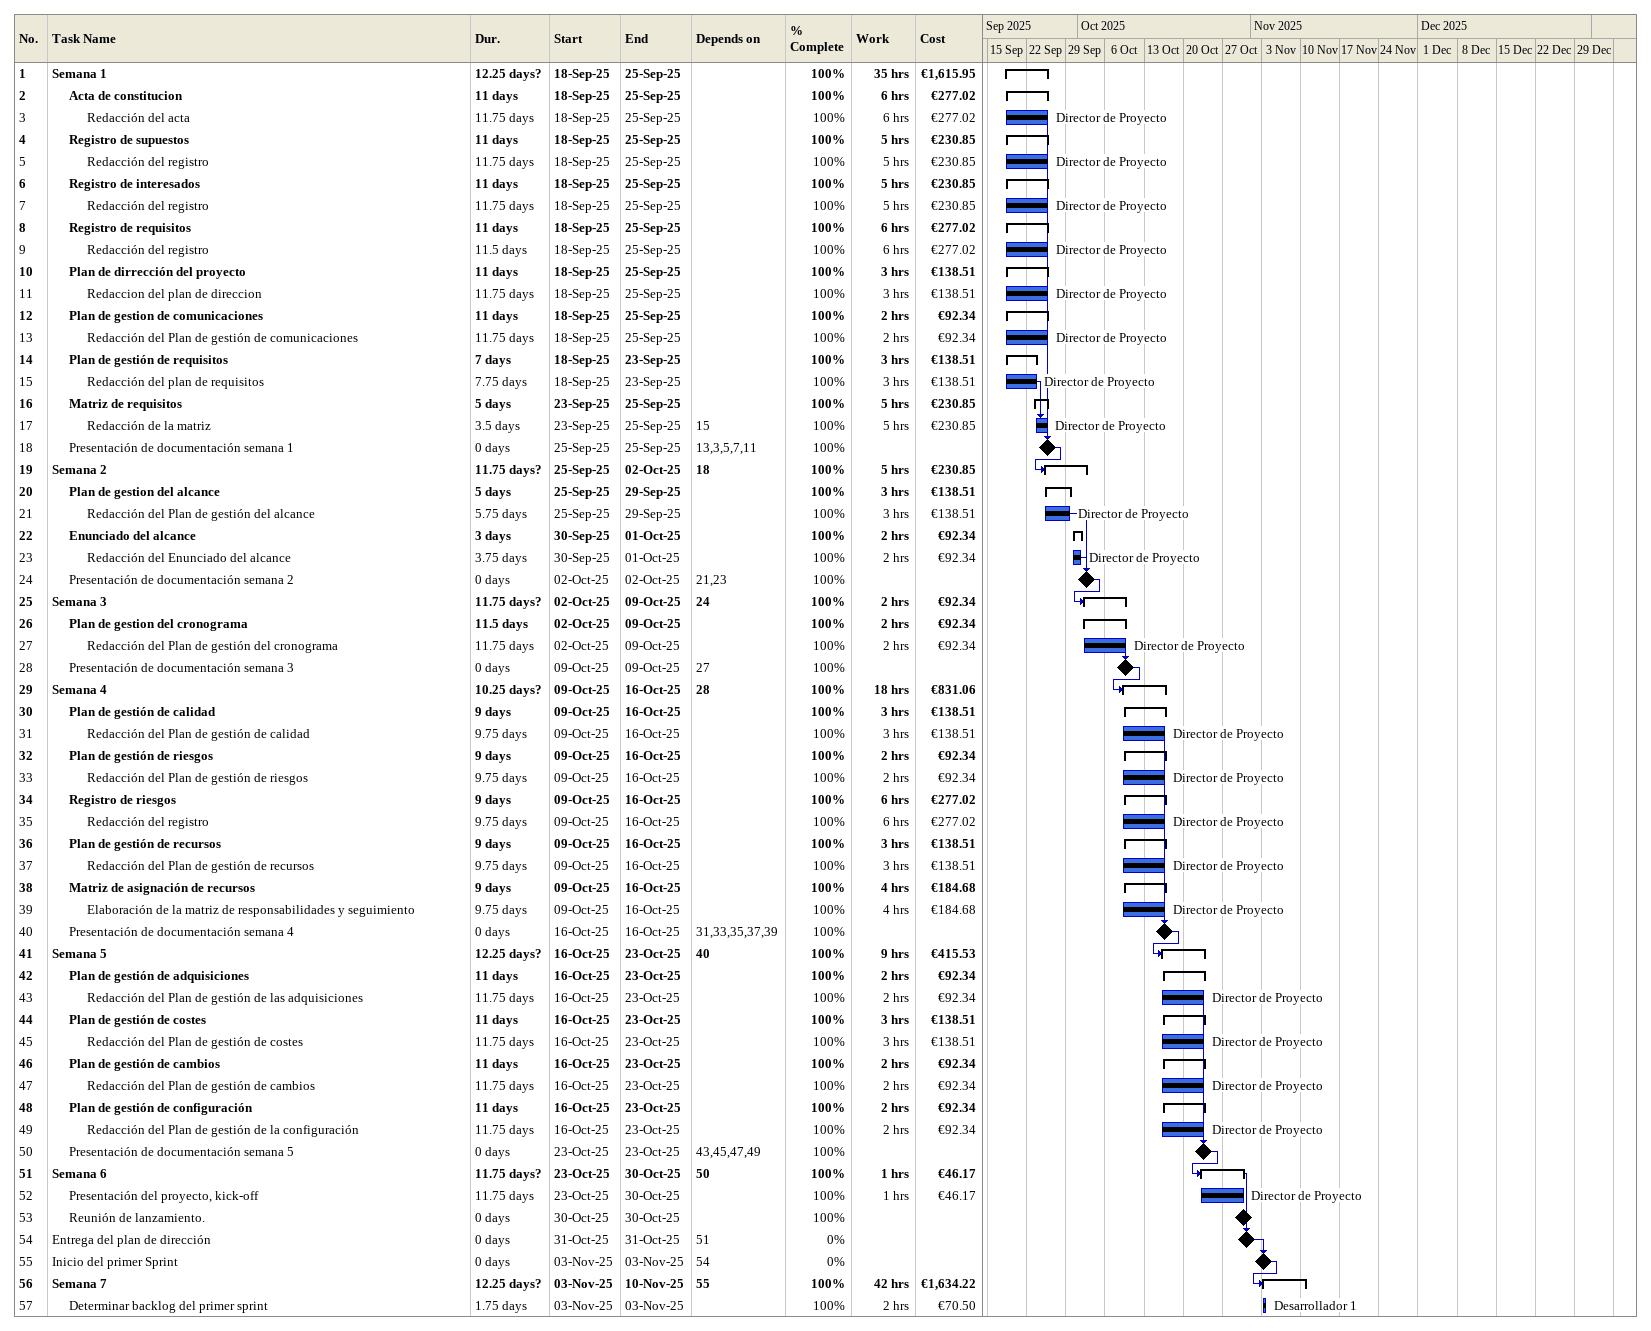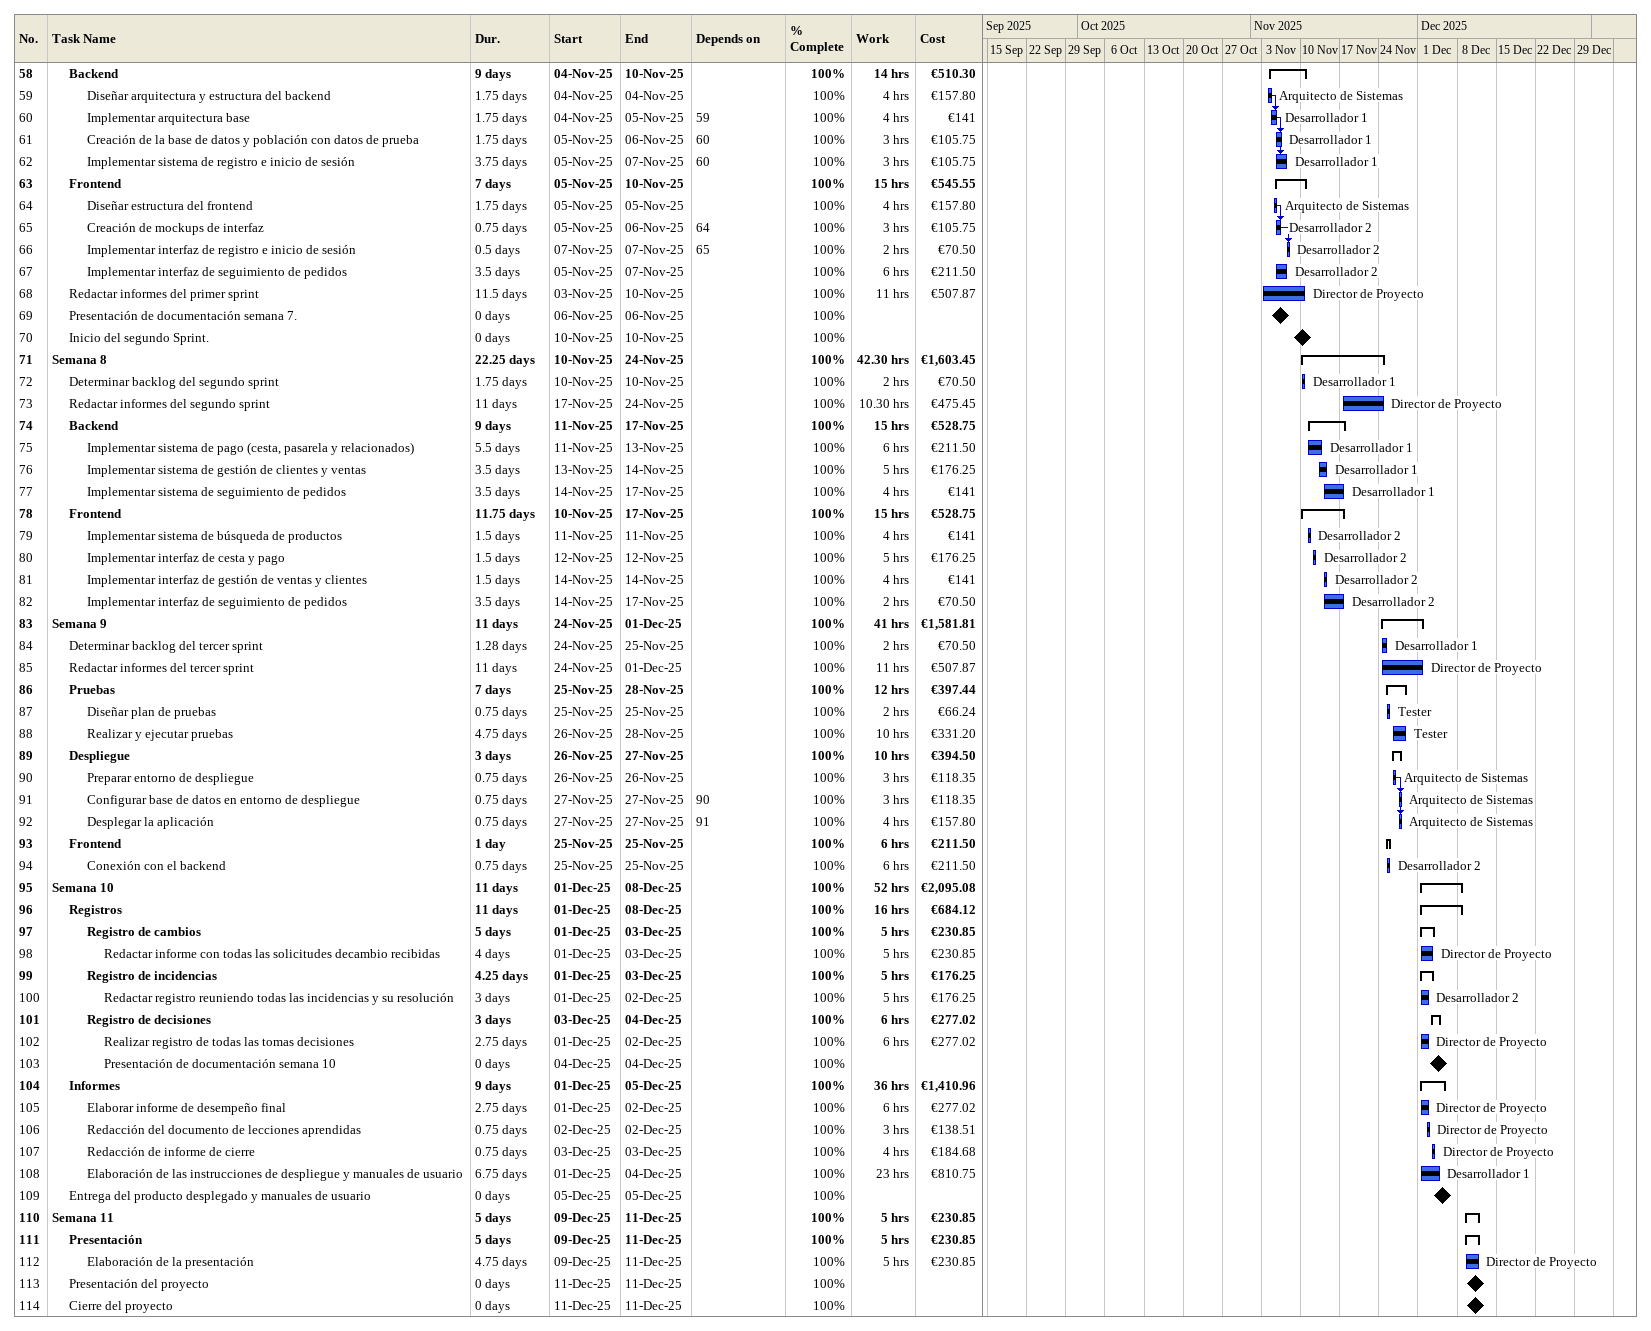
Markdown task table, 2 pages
| ID | Level | Task | Duration | Start | Finish | Predecessors | Resources | % complete | Work (h) | Cost (€) |
|---|---|---|---|---|---|---|---|---|---|---|
| 1 | 1 | **Semana 1** | 12.25d? | 2025-09-18 | 2025-09-25 |  |  | 100 | 35 | 1615.95 |
| 2 | 2 | **Acta de constitucion** | 11d | 2025-09-18 | 2025-09-25 |  |  | 100 | 6 | 277.02 |
| 3 | 3 | Redacción del acta | 11.75d | 2025-09-18 | 2025-09-25 |  | Director de Proyecto | 100 | 6 | 277.02 |
| 4 | 2 | **Registro de supuestos** | 11d | 2025-09-18 | 2025-09-25 |  |  | 100 | 5 | 230.85 |
| 5 | 3 | Redacción del registro | 11.75d | 2025-09-18 | 2025-09-25 |  | Director de Proyecto | 100 | 5 | 230.85 |
| 6 | 2 | **Registro de interesados** | 11d | 2025-09-18 | 2025-09-25 |  |  | 100 | 5 | 230.85 |
| 7 | 3 | Redacción del registro | 11.75d | 2025-09-18 | 2025-09-25 |  | Director de Proyecto | 100 | 5 | 230.85 |
| 8 | 2 | **Registro de requisitos** | 11d | 2025-09-18 | 2025-09-25 |  |  | 100 | 6 | 277.02 |
| 9 | 3 | Redacción del registro | 11.5d | 2025-09-18 | 2025-09-25 |  | Director de Proyecto | 100 | 6 | 277.02 |
| 10 | 2 | **Plan de dirrección del proyecto** | 11d | 2025-09-18 | 2025-09-25 |  |  | 100 | 3 | 138.51 |
| 11 | 3 | Redaccion del plan de direccion | 11.75d | 2025-09-18 | 2025-09-25 |  | Director de Proyecto | 100 | 3 | 138.51 |
| 12 | 2 | **Plan de gestion de comunicaciones** | 11d | 2025-09-18 | 2025-09-25 |  |  | 100 | 2 | 92.34 |
| 13 | 3 | Redacción del Plan de gestión de comunicaciones | 11.75d | 2025-09-18 | 2025-09-25 |  | Director de Proyecto | 100 | 2 | 92.34 |
| 14 | 2 | **Plan de gestión de requisitos** | 7d | 2025-09-18 | 2025-09-23 |  |  | 100 | 3 | 138.51 |
| 15 | 3 | Redacción del plan de requisitos | 7.75d | 2025-09-18 | 2025-09-23 |  | Director de Proyecto | 100 | 3 | 138.51 |
| 16 | 2 | **Matriz de requisitos** | 5d | 2025-09-23 | 2025-09-25 |  |  | 100 | 5 | 230.85 |
| 17 | 3 | Redacción de la matriz | 3.5d | 2025-09-23 | 2025-09-25 | 15 | Director de Proyecto | 100 | 5 | 230.85 |
| 18 | 2 | Presentación de documentación semana 1 | 0d | 2025-09-25 | 2025-09-25 | 13, 3, 5, 7, 11 |  | 100 |  |  |
| 19 | 1 | **Semana 2** | 11.75d? | 2025-09-25 | 2025-10-02 | 18 |  | 100 | 5 | 230.85 |
| 20 | 2 | **Plan de gestion del alcance** | 5d | 2025-09-25 | 2025-09-29 |  |  | 100 | 3 | 138.51 |
| 21 | 3 | Redacción del Plan de gestión del alcance | 5.75d | 2025-09-25 | 2025-09-29 |  | Director de Proyecto | 100 | 3 | 138.51 |
| 22 | 2 | **Enunciado del alcance** | 3d | 2025-09-30 | 2025-10-01 |  |  | 100 | 2 | 92.34 |
| 23 | 3 | Redacción del Enunciado del alcance | 3.75d | 2025-09-30 | 2025-10-01 |  | Director de Proyecto | 100 | 2 | 92.34 |
| 24 | 2 | Presentación de documentación semana 2 | 0d | 2025-10-02 | 2025-10-02 | 21, 23 |  | 100 |  |  |
| 25 | 1 | **Semana 3** | 11.75d? | 2025-10-02 | 2025-10-09 | 24 |  | 100 | 2 | 92.34 |
| 26 | 2 | **Plan de gestion del cronograma** | 11.5d | 2025-10-02 | 2025-10-09 |  |  | 100 | 2 | 92.34 |
| 27 | 3 | Redacción del Plan de gestión del cronograma | 11.75d | 2025-10-02 | 2025-10-09 |  | Director de Proyecto | 100 | 2 | 92.34 |
| 28 | 2 | Presentación de documentación semana 3 | 0d | 2025-10-09 | 2025-10-09 | 27 |  | 100 |  |  |
| 29 | 1 | **Semana 4** | 10.25d? | 2025-10-09 | 2025-10-16 | 28 |  | 100 | 18 | 831.06 |
| 30 | 2 | **Plan de gestión de calidad** | 9d | 2025-10-09 | 2025-10-16 |  |  | 100 | 3 | 138.51 |
| 31 | 3 | Redacción del Plan de gestión de calidad | 9.75d | 2025-10-09 | 2025-10-16 |  | Director de Proyecto | 100 | 3 | 138.51 |
| 32 | 2 | **Plan de gestión de riesgos** | 9d | 2025-10-09 | 2025-10-16 |  |  | 100 | 2 | 92.34 |
| 33 | 3 | Redacción del Plan de gestión de riesgos | 9.75d | 2025-10-09 | 2025-10-16 |  | Director de Proyecto | 100 | 2 | 92.34 |
| 34 | 2 | **Registro de riesgos** | 9d | 2025-10-09 | 2025-10-16 |  |  | 100 | 6 | 277.02 |
| 35 | 3 | Redacción del registro | 9.75d | 2025-10-09 | 2025-10-16 |  | Director de Proyecto | 100 | 6 | 277.02 |
| 36 | 2 | **Plan de gestión de recursos** | 9d | 2025-10-09 | 2025-10-16 |  |  | 100 | 3 | 138.51 |
| 37 | 3 | Redacción del Plan de gestión de recursos | 9.75d | 2025-10-09 | 2025-10-16 |  | Director de Proyecto | 100 | 3 | 138.51 |
| 38 | 2 | **Matriz de asignación de recursos** | 9d | 2025-10-09 | 2025-10-16 |  |  | 100 | 4 | 184.68 |
| 39 | 3 | Elaboración de la matriz de responsabilidades y seguimiento | 9.75d | 2025-10-09 | 2025-10-16 |  | Director de Proyecto | 100 | 4 | 184.68 |
| 40 | 2 | Presentación de documentación semana 4 | 0d | 2025-10-16 | 2025-10-16 | 31, 33, 35, 37, 39 |  | 100 |  |  |
| 41 | 1 | **Semana 5** | 12.25d? | 2025-10-16 | 2025-10-23 | 40 |  | 100 | 9 | 415.53 |
| 42 | 2 | **Plan de gestión de adquisiciones** | 11d | 2025-10-16 | 2025-10-23 |  |  | 100 | 2 | 92.34 |
| 43 | 3 | Redacción del Plan de gestión de las adquisiciones | 11.75d | 2025-10-16 | 2025-10-23 |  | Director de Proyecto | 100 | 2 | 92.34 |
| 44 | 2 | **Plan de gestión de costes** | 11d | 2025-10-16 | 2025-10-23 |  |  | 100 | 3 | 138.51 |
| 45 | 3 | Redacción del Plan de gestión de costes | 11.75d | 2025-10-16 | 2025-10-23 |  | Director de Proyecto | 100 | 3 | 138.51 |
| 46 | 2 | **Plan de gestión de cambios** | 11d | 2025-10-16 | 2025-10-23 |  |  | 100 | 2 | 92.34 |
| 47 | 3 | Redacción del Plan de gestión de cambios | 11.75d | 2025-10-16 | 2025-10-23 |  | Director de Proyecto | 100 | 2 | 92.34 |
| 48 | 2 | **Plan de gestión de configuración** | 11d | 2025-10-16 | 2025-10-23 |  |  | 100 | 2 | 92.34 |
| 49 | 3 | Redacción del Plan de gestión de la configuración | 11.75d | 2025-10-16 | 2025-10-23 |  | Director de Proyecto | 100 | 2 | 92.34 |
| 50 | 2 | Presentación de documentación semana 5 | 0d | 2025-10-23 | 2025-10-23 | 43, 45, 47, 49 |  | 100 |  |  |
| 51 | 1 | **Semana 6** | 11.75d? | 2025-10-23 | 2025-10-30 | 50 |  | 100 | 1 | 46.17 |
| 52 | 2 | Presentación del proyecto, kick-off | 11.75d | 2025-10-23 | 2025-10-30 |  | Director de Proyecto | 100 | 1 | 46.17 |
| 53 | 2 | Reunión de lanzamiento. | 0d | 2025-10-30 | 2025-10-30 |  |  | 100 |  |  |
| 54 | 1 | Entrega del plan de dirección | 0d | 2025-10-31 | 2025-10-31 | 51 |  | 0 |  |  |
| 55 | 1 | Inicio del primer Sprint | 0d | 2025-11-03 | 2025-11-03 | 54 |  | 0 |  |  |
| 56 | 1 | **Semana 7** | 12.25d? | 2025-11-03 | 2025-11-10 | 55 |  | 100 | 42 | 1634.22 |
| 57 | 2 | Determinar backlog del primer sprint | 1.75d | 2025-11-03 | 2025-11-03 |  | Desarrollador 1 | 100 | 2 | 70.50 |
| 58 | 2 | **Backend** | 9d | 2025-11-04 | 2025-11-10 |  |  | 100 | 14 | 510.30 |
| 59 | 3 | Diseñar arquitectura y estructura del backend | 1.75d | 2025-11-04 | 2025-11-04 |  | Arquitecto de Sistemas | 100 | 4 | 157.80 |
| 60 | 3 | Implementar arquitectura base | 1.75d | 2025-11-04 | 2025-11-05 | 59 | Desarrollador 1 | 100 | 4 | 141 |
| 61 | 3 | Creación de la base de datos y población con datos de prueba | 1.75d | 2025-11-05 | 2025-11-06 | 60 | Desarrollador 1 | 100 | 3 | 105.75 |
| 62 | 3 | Implementar sistema de registro e inicio de sesión | 3.75d | 2025-11-05 | 2025-11-07 | 60 | Desarrollador 1 | 100 | 3 | 105.75 |
| 63 | 2 | **Frontend** | 7d | 2025-11-05 | 2025-11-10 |  |  | 100 | 15 | 545.55 |
| 64 | 3 | Diseñar estructura del frontend | 1.75d | 2025-11-05 | 2025-11-05 |  | Arquitecto de Sistemas | 100 | 4 | 157.80 |
| 65 | 3 | Creación de mockups de interfaz | 0.75d | 2025-11-05 | 2025-11-06 | 64 | Desarrollador 2 | 100 | 3 | 105.75 |
| 66 | 3 | Implementar interfaz de registro e inicio de sesión | 0.5d | 2025-11-07 | 2025-11-07 | 65 | Desarrollador 2 | 100 | 2 | 70.50 |
| 67 | 3 | Implementar interfaz de seguimiento de pedidos | 3.5d | 2025-11-05 | 2025-11-07 |  | Desarrollador 2 | 100 | 6 | 211.50 |
| 68 | 2 | Redactar informes del primer sprint | 11.5d | 2025-11-03 | 2025-11-10 |  | Director de Proyecto | 100 | 11 | 507.87 |
| 69 | 2 | Presentación de documentación semana 7. | 0d | 2025-11-06 | 2025-11-06 |  |  | 100 |  |  |
| 70 | 2 | Inicio del segundo Sprint. | 0d | 2025-11-10 | 2025-11-10 |  |  | 100 |  |  |
| 71 | 1 | **Semana 8** | 22.25d | 2025-11-10 | 2025-11-24 |  |  | 100 | 42.30 | 1603.45 |
| 72 | 2 | Determinar backlog del segundo sprint | 1.75d | 2025-11-10 | 2025-11-10 |  | Desarrollador 1 | 100 | 2 | 70.50 |
| 73 | 2 | Redactar informes del segundo sprint | 11d | 2025-11-17 | 2025-11-24 |  | Director de Proyecto | 100 | 10.30 | 475.45 |
| 74 | 2 | **Backend** | 9d | 2025-11-11 | 2025-11-17 |  |  | 100 | 15 | 528.75 |
| 75 | 3 | Implementar sistema de pago (cesta, pasarela y relacionados) | 5.5d | 2025-11-11 | 2025-11-13 |  | Desarrollador 1 | 100 | 6 | 211.50 |
| 76 | 3 | Implementar sistema de gestión de clientes y ventas | 3.5d | 2025-11-13 | 2025-11-14 |  | Desarrollador 1 | 100 | 5 | 176.25 |
| 77 | 3 | Implementar sistema de seguimiento de pedidos | 3.5d | 2025-11-14 | 2025-11-17 |  | Desarrollador 1 | 100 | 4 | 141 |
| 78 | 2 | **Frontend** | 11.75d | 2025-11-10 | 2025-11-17 |  |  | 100 | 15 | 528.75 |
| 79 | 3 | Implementar sistema de búsqueda de productos | 1.5d | 2025-11-11 | 2025-11-11 |  | Desarrollador 2 | 100 | 4 | 141 |
| 80 | 3 | Implementar interfaz de cesta y pago | 1.5d | 2025-11-12 | 2025-11-12 |  | Desarrollador 2 | 100 | 5 | 176.25 |
| 81 | 3 | Implementar interfaz de gestión de ventas y clientes | 1.5d | 2025-11-14 | 2025-11-14 |  | Desarrollador 2 | 100 | 4 | 141 |
| 82 | 3 | Implementar interfaz de seguimiento de pedidos | 3.5d | 2025-11-14 | 2025-11-17 |  | Desarrollador 2 | 100 | 2 | 70.50 |
| 83 | 1 | **Semana 9** | 11d | 2025-11-24 | 2025-12-01 |  |  | 100 | 41 | 1581.81 |
| 84 | 2 | Determinar backlog del tercer sprint | 1.28d | 2025-11-24 | 2025-11-25 |  | Desarrollador 1 | 100 | 2 | 70.50 |
| 85 | 2 | Redactar informes del tercer sprint | 11d | 2025-11-24 | 2025-12-01 |  | Director de Proyecto | 100 | 11 | 507.87 |
| 86 | 2 | **Pruebas** | 7d | 2025-11-25 | 2025-11-28 |  |  | 100 | 12 | 397.44 |
| 87 | 3 | Diseñar plan de pruebas | 0.75d | 2025-11-25 | 2025-11-25 |  | Tester | 100 | 2 | 66.24 |
| 88 | 3 | Realizar y ejecutar pruebas | 4.75d | 2025-11-26 | 2025-11-28 |  | Tester | 100 | 10 | 331.20 |
| 89 | 2 | **Despliegue** | 3d | 2025-11-26 | 2025-11-27 |  |  | 100 | 10 | 394.50 |
| 90 | 3 | Preparar entorno de despliegue | 0.75d | 2025-11-26 | 2025-11-26 |  | Arquitecto de Sistemas | 100 | 3 | 118.35 |
| 91 | 3 | Configurar base de datos en entorno de despliegue | 0.75d | 2025-11-27 | 2025-11-27 | 90 | Arquitecto de Sistemas | 100 | 3 | 118.35 |
| 92 | 3 | Desplegar la aplicación | 0.75d | 2025-11-27 | 2025-11-27 | 91 | Arquitecto de Sistemas | 100 | 4 | 157.80 |
| 93 | 2 | **Frontend** | 1d | 2025-11-25 | 2025-11-25 |  |  | 100 | 6 | 211.50 |
| 94 | 3 | Conexión con el backend | 0.75d | 2025-11-25 | 2025-11-25 |  | Desarrollador 2 | 100 | 6 | 211.50 |
| 95 | 1 | **Semana 10** | 11d | 2025-12-01 | 2025-12-08 |  |  | 100 | 52 | 2095.08 |
| 96 | 2 | **Registros** | 11d | 2025-12-01 | 2025-12-08 |  |  | 100 | 16 | 684.12 |
| 97 | 3 | **Registro de cambios** | 5d | 2025-12-01 | 2025-12-03 |  |  | 100 | 5 | 230.85 |
| 98 | 4 | Redactar informe con todas las solicitudes decambio recibidas | 4d | 2025-12-01 | 2025-12-03 |  | Director de Proyecto | 100 | 5 | 230.85 |
| 99 | 3 | **Registro de incidencias** | 4.25d | 2025-12-01 | 2025-12-03 |  |  | 100 | 5 | 176.25 |
| 100 | 4 | Redactar registro reuniendo todas las incidencias y su resolución | 3d | 2025-12-01 | 2025-12-02 |  | Desarrollador 2 | 100 | 5 | 176.25 |
| 101 | 3 | **Registro de decisiones** | 3d | 2025-12-03 | 2025-12-04 |  |  | 100 | 6 | 277.02 |
| 102 | 4 | Realizar registro de todas las tomas decisiones | 2.75d | 2025-12-01 | 2025-12-02 |  | Director de Proyecto | 100 | 6 | 277.02 |
| 103 | 4 | Presentación de documentación semana 10 | 0d | 2025-12-04 | 2025-12-04 |  |  | 100 |  |  |
| 104 | 2 | **Informes** | 9d | 2025-12-01 | 2025-12-05 |  |  | 100 | 36 | 1410.96 |
| 105 | 3 | Elaborar informe de desempeño final | 2.75d | 2025-12-01 | 2025-12-02 |  | Director de Proyecto | 100 | 6 | 277.02 |
| 106 | 3 | Redacción del documento de lecciones aprendidas | 0.75d | 2025-12-02 | 2025-12-02 |  | Director de Proyecto | 100 | 3 | 138.51 |
| 107 | 3 | Redacción de informe de cierre | 0.75d | 2025-12-03 | 2025-12-03 |  | Director de Proyecto | 100 | 4 | 184.68 |
| 108 | 3 | Elaboración de las instrucciones de despliegue y manuales de usuario | 6.75d | 2025-12-01 | 2025-12-04 |  | Desarrollador 1 | 100 | 23 | 810.75 |
| 109 | 2 | Entrega del producto desplegado y manuales de usuario | 0d | 2025-12-05 | 2025-12-05 |  |  | 100 |  |  |
| 110 | 1 | **Semana 11** | 5d | 2025-12-09 | 2025-12-11 |  |  | 100 | 5 | 230.85 |
| 111 | 2 | **Presentación** | 5d | 2025-12-09 | 2025-12-11 |  |  | 100 | 5 | 230.85 |
| 112 | 3 | Elaboración de la presentación | 4.75d | 2025-12-09 | 2025-12-11 |  | Director de Proyecto | 100 | 5 | 230.85 |
| 113 | 2 | Presentación del proyecto | 0d | 2025-12-11 | 2025-12-11 |  |  | 100 |  |  |
| 114 | 2 | Cierre del proyecto | 0d | 2025-12-11 | 2025-12-11 |  |  | 100 |  |  |
